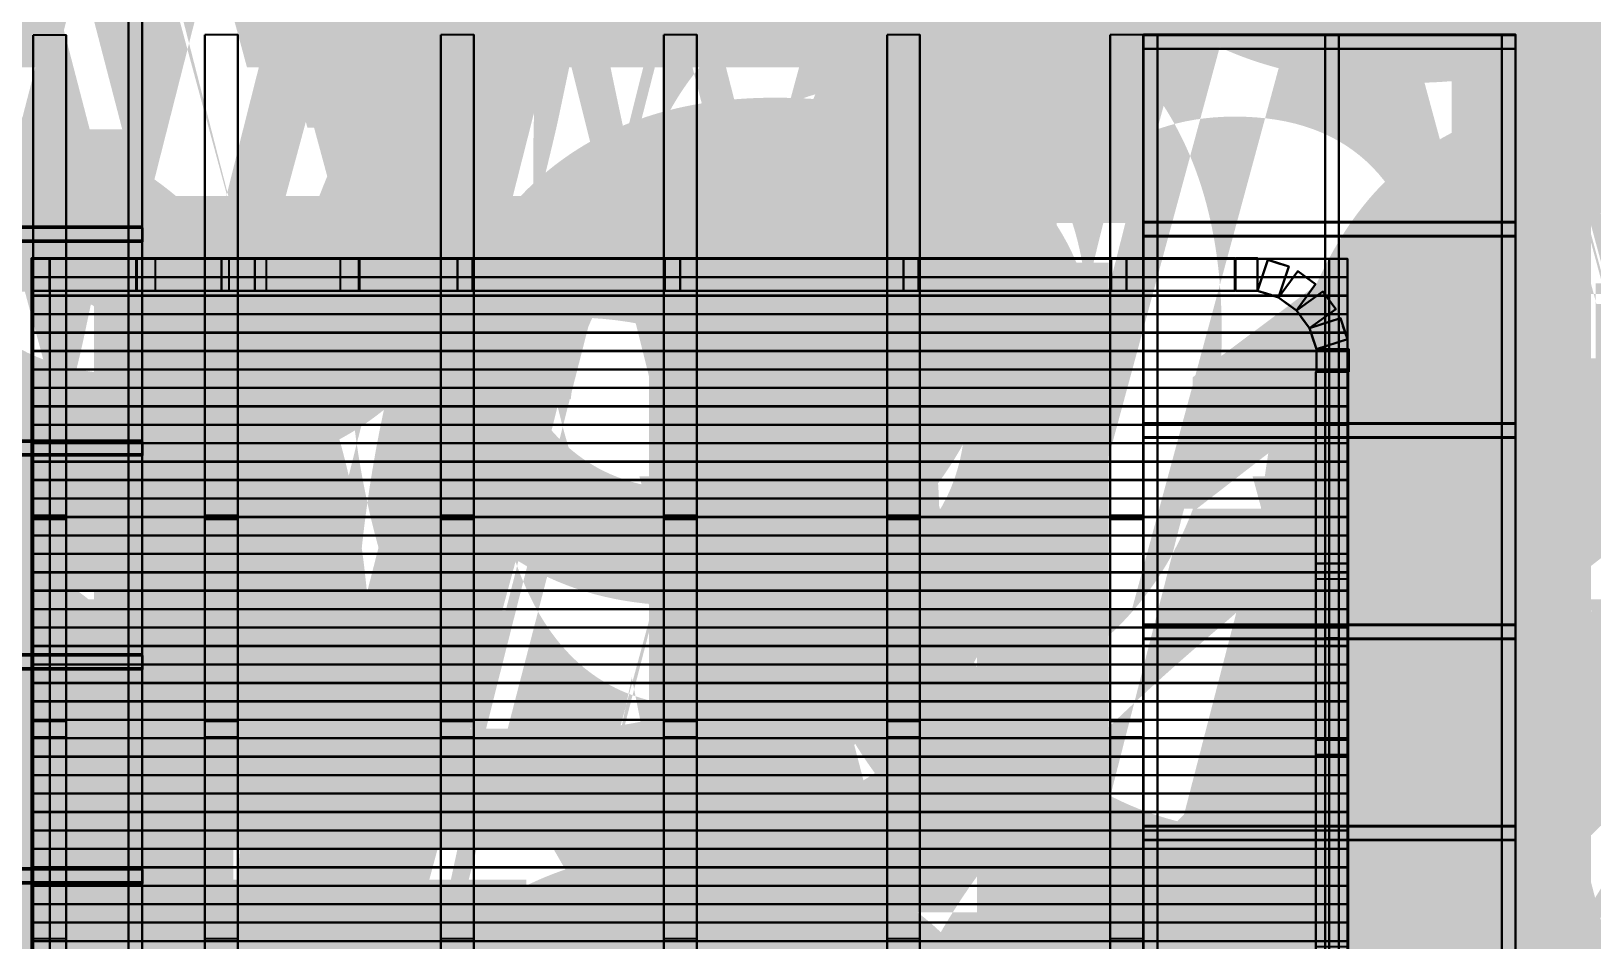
# Model space of a CAD drawing. Header units: inches. Extents: x 121 to 1265, y -33 to 627.
# Drawn here: x 713.4 to 881.2, y 383.9 to 481.7 of the extents above; entities that cross this region are included whole.
import ezdxf

# ---------------------------------------------------------------- set-up
doc = ezdxf.new("R2010")
doc.units = ezdxf.units.IN
doc.header["$MEASUREMENT"] = 0
for name, color, linetype in [('n5', 9, 'CONTINUOUS'), ('R1', 4, 'CONTINUOUS'), ('RT1', 7, 'CONTINUOUS'), ('W1', 5, 'CONTINUOUS')]:
    doc.layers.add(name, color=color, linetype=linetype)

msp = doc.modelspace()

# ---------------------------------------------------------------- linework, layer by layer
at = {"layer": 'n5'}
for points in [[(713.38, 457.17, -6), (713.38, 310.33, -6), (713.38, 310.33), (713.38, 457.17)], [(715.38, 457.17, -6), (715.38, 310.33, -6), (713.38, 310.33, -6), (713.38, 457.17, -6)], [(715.38, 310.33), (715.38, 457.17), (713.38, 457.17), (713.38, 310.33)], [(854.94, 457.17, -6), (713.38, 457.17, -6), (713.38, 457.17), (854.94, 457.17)], [(854.94, 455.17, -6), (713.38, 455.17, -6), (713.38, 457.17, -6), (854.94, 457.17, -6)], [(713.38, 455.17), (854.94, 455.17), (854.94, 457.17), (713.38, 457.17)], [(852.94, 310.33, -6), (852.94, 457.17, -6), (854.94, 457.17, -6), (854.94, 310.33, -6)], [(852.94, 457.17), (852.94, 310.33), (854.94, 310.33), (854.94, 457.17)], [(854.94, 310.33, -6), (854.94, 457.17, -6), (854.94, 457.17), (854.94, 310.33)], [(854.94, 455.18, -6), (713.38, 455.18, -6), (713.38, 455.18), (854.94, 455.18)], [(854.94, 453.18, -6), (713.38, 453.18, -6), (713.38, 455.18, -6), (854.94, 455.18, -6)], [(713.38, 453.18), (854.94, 453.18), (854.94, 455.18), (713.38, 455.18)], [(854.94, 453.2, -6), (713.38, 453.2, -6), (713.38, 453.2), (854.94, 453.2)], [(854.94, 451.2, -6), (713.38, 451.2, -6), (713.38, 453.2, -6), (854.94, 453.2, -6)], [(713.38, 451.2), (854.94, 451.2), (854.94, 453.2), (713.38, 453.2)], [(854.94, 451.21, -6), (713.38, 451.21, -6), (713.38, 451.21), (854.94, 451.21)], [(854.94, 449.21, -6), (713.38, 449.21, -6), (713.38, 451.21, -6), (854.94, 451.21, -6)], [(713.38, 449.21), (854.94, 449.21), (854.94, 451.21), (713.38, 451.21)], [(854.94, 449.23, -6), (713.38, 449.23, -6), (713.38, 449.23), (854.94, 449.23)], [(854.94, 447.23, -6), (713.38, 447.23, -6), (713.38, 449.23, -6), (854.94, 449.23, -6)], [(713.38, 447.23), (854.94, 447.23), (854.94, 449.23), (713.38, 449.23)], [(854.94, 447.25, -6), (713.38, 447.25, -6), (713.38, 447.25), (854.94, 447.25)], [(854.94, 445.25, -6), (713.38, 445.25, -6), (713.38, 447.25, -6), (854.94, 447.25, -6)], [(713.38, 445.25), (854.94, 445.25), (854.94, 447.25), (713.38, 447.25)], [(854.94, 445.26, -6), (713.38, 445.26, -6), (713.38, 445.26), (854.94, 445.26)], [(854.94, 443.26, -6), (713.38, 443.26, -6), (713.38, 445.26, -6), (854.94, 445.26, -6)], [(713.38, 443.26), (854.94, 443.26), (854.94, 445.26), (713.38, 445.26)], [(854.94, 443.28, -6), (713.38, 443.28, -6), (713.38, 443.28), (854.94, 443.28)], [(854.94, 441.28, -6), (713.38, 441.28, -6), (713.38, 443.28, -6), (854.94, 443.28, -6)], [(713.38, 441.28), (854.94, 441.28), (854.94, 443.28), (713.38, 443.28)], [(854.94, 441.29, -6), (713.38, 441.29, -6), (713.38, 441.29), (854.94, 441.29)], [(854.94, 439.29, -6), (713.38, 439.29, -6), (713.38, 441.29, -6), (854.94, 441.29, -6)], [(713.38, 439.29), (854.94, 439.29), (854.94, 441.29), (713.38, 441.29)], [(854.94, 439.31, -6), (713.38, 439.31, -6), (713.38, 439.31), (854.94, 439.31)], [(854.94, 437.31, -6), (713.38, 437.31, -6), (713.38, 439.31, -6), (854.94, 439.31, -6)], [(713.38, 437.31), (854.94, 437.31), (854.94, 439.31), (713.38, 439.31)], [(854.94, 437.32, -6), (713.38, 437.32, -6), (713.38, 437.32), (854.94, 437.32)], [(854.94, 435.32, -6), (713.38, 435.32, -6), (713.38, 437.32, -6), (854.94, 437.32, -6)], [(713.38, 435.32), (854.94, 435.32), (854.94, 437.32), (713.38, 437.32)], [(854.94, 435.34, -6), (713.38, 435.34, -6), (713.38, 435.34), (854.94, 435.34)], [(854.94, 433.34, -6), (713.38, 433.34, -6), (713.38, 435.34, -6), (854.94, 435.34, -6)], [(713.38, 433.34), (854.94, 433.34), (854.94, 435.34), (713.38, 435.34)], [(854.94, 433.36, -6), (713.38, 433.36, -6), (713.38, 433.36), (854.94, 433.36)], [(854.94, 431.36, -6), (713.38, 431.36, -6), (713.38, 433.36, -6), (854.94, 433.36, -6)], [(713.38, 431.36), (854.94, 431.36), (854.94, 433.36), (713.38, 433.36)], [(854.94, 431.37, -6), (713.38, 431.37, -6), (713.38, 431.37), (854.94, 431.37)], [(854.94, 429.37, -6), (713.38, 429.37, -6), (713.38, 431.37, -6), (854.94, 431.37, -6)], [(713.38, 429.37), (854.94, 429.37), (854.94, 431.37), (713.38, 431.37)], [(854.94, 429.39, -6), (713.38, 429.39, -6), (713.38, 429.39), (854.94, 429.39)], [(854.94, 427.39, -6), (713.38, 427.39, -6), (713.38, 429.39, -6), (854.94, 429.39, -6)], [(713.38, 427.39), (854.94, 427.39), (854.94, 429.39), (713.38, 429.39)], [(854.94, 427.4, -6), (713.38, 427.4, -6), (713.38, 427.4), (854.94, 427.4)], [(854.94, 425.4, -6), (713.38, 425.4, -6), (713.38, 427.4, -6), (854.94, 427.4, -6)], [(713.38, 425.4), (854.94, 425.4), (854.94, 427.4), (713.38, 427.4)], [(854.94, 425.42, -6), (713.38, 425.42, -6), (713.38, 425.42), (854.94, 425.42)], [(854.94, 423.42, -6), (713.38, 423.42, -6), (713.38, 425.42, -6), (854.94, 425.42, -6)], [(713.38, 423.42), (854.94, 423.42), (854.94, 425.42), (713.38, 425.42)], [(854.94, 423.43, -6), (713.38, 423.43, -6), (713.38, 423.43), (854.94, 423.43)], [(854.94, 421.43, -6), (713.38, 421.43, -6), (713.38, 423.43, -6), (854.94, 423.43, -6)], [(713.38, 421.43), (854.94, 421.43), (854.94, 423.43), (713.38, 423.43)], [(854.94, 421.45, -6), (713.38, 421.45, -6), (713.38, 421.45), (854.94, 421.45)], [(854.94, 419.45, -6), (713.38, 419.45, -6), (713.38, 421.45, -6), (854.94, 421.45, -6)], [(713.38, 419.45), (854.94, 419.45), (854.94, 421.45), (713.38, 421.45)], [(854.94, 419.47, -6), (713.38, 419.46, -6), (713.38, 419.46), (854.94, 419.47)], [(854.94, 417.47, -6), (713.38, 417.46, -6), (713.38, 419.46, -6), (854.94, 419.47, -6)], [(713.38, 417.46), (854.94, 417.47), (854.94, 419.47), (713.38, 419.46)], [(854.94, 417.48, -6), (713.38, 417.48, -6), (713.38, 417.48), (854.94, 417.48)], [(854.94, 415.48, -6), (713.38, 415.48, -6), (713.38, 417.48, -6), (854.94, 417.48, -6)], [(713.38, 415.48), (854.94, 415.48), (854.94, 417.48), (713.38, 417.48)], [(854.94, 415.5, -6), (713.38, 415.5, -6), (713.38, 415.5), (854.94, 415.5)], [(854.94, 413.5, -6), (713.38, 413.5, -6), (713.38, 415.5, -6), (854.94, 415.5, -6)], [(713.38, 413.5), (854.94, 413.5), (854.94, 415.5), (713.38, 415.5)], [(854.94, 413.51, -6), (713.38, 413.51, -6), (713.38, 413.51), (854.94, 413.51)], [(854.94, 411.51, -6), (713.38, 411.51, -6), (713.38, 413.51, -6), (854.94, 413.51, -6)], [(713.38, 411.51), (854.94, 411.51), (854.94, 413.51), (713.38, 413.51)], [(854.94, 411.53, -6), (713.38, 411.53, -6), (713.38, 411.53), (854.94, 411.53)], [(854.94, 409.53, -6), (713.38, 409.53, -6), (713.38, 411.53, -6), (854.94, 411.53, -6)], [(713.38, 409.53), (854.94, 409.53), (854.94, 411.53), (713.38, 411.53)], [(854.94, 409.54, -6), (713.38, 409.54, -6), (713.38, 409.54), (854.94, 409.54)], [(854.94, 407.54, -6), (713.38, 407.54, -6), (713.38, 409.54, -6), (854.94, 409.54, -6)], [(713.38, 407.54), (854.94, 407.54), (854.94, 409.54), (713.38, 409.54)], [(854.94, 407.56, -6), (713.38, 407.56, -6), (713.38, 407.56), (854.94, 407.56)], [(854.94, 405.56, -6), (713.38, 405.56, -6), (713.38, 407.56, -6), (854.94, 407.56, -6)], [(713.38, 405.56), (854.94, 405.56), (854.94, 407.56), (713.38, 407.56)], [(854.94, 405.57, -6), (713.38, 405.57, -6), (713.38, 405.57), (854.94, 405.57)], [(854.94, 403.57, -6), (713.38, 403.57, -6), (713.38, 405.57, -6), (854.94, 405.57, -6)], [(713.38, 403.57), (854.94, 403.57), (854.94, 405.57), (713.38, 405.57)], [(854.94, 403.59, -6), (713.38, 403.59, -6), (713.38, 403.59), (854.94, 403.59)], [(854.94, 401.59, -6), (713.38, 401.59, -6), (713.38, 403.59, -6), (854.94, 403.59, -6)], [(713.38, 401.59), (854.94, 401.59), (854.94, 403.59), (713.38, 403.59)], [(854.94, 401.61, -6), (713.38, 401.61, -6), (713.38, 401.61), (854.94, 401.61)], [(854.94, 399.61, -6), (713.38, 399.61, -6), (713.38, 401.61, -6), (854.94, 401.61, -6)], [(713.38, 399.61), (854.94, 399.61), (854.94, 401.61), (713.38, 401.61)], [(854.94, 399.62, -6), (713.38, 399.62, -6), (713.38, 399.62), (854.94, 399.62)], [(854.94, 397.62, -6), (713.38, 397.62, -6), (713.38, 399.62, -6), (854.94, 399.62, -6)], [(713.38, 397.62), (854.94, 397.62), (854.94, 399.62), (713.38, 399.62)], [(854.94, 397.64, -6), (713.38, 397.64, -6), (713.38, 397.64), (854.94, 397.64)], [(854.94, 395.64, -6), (713.38, 395.64, -6), (713.38, 397.64, -6), (854.94, 397.64, -6)], [(713.38, 395.64), (854.94, 395.64), (854.94, 397.64), (713.38, 397.64)], [(854.94, 395.65, -6), (713.38, 395.65, -6), (713.38, 395.65), (854.94, 395.65)], [(854.94, 393.65, -6), (713.38, 393.65, -6), (713.38, 395.65, -6), (854.94, 395.65, -6)], [(713.38, 393.65), (854.94, 393.65), (854.94, 395.65), (713.38, 395.65)], [(854.94, 393.67, -6), (713.38, 393.67, -6), (713.38, 393.67), (854.94, 393.67)], [(854.94, 391.67, -6), (713.38, 391.67, -6), (713.38, 393.67, -6), (854.94, 393.67, -6)], [(713.38, 391.67), (854.94, 391.67), (854.94, 393.67), (713.38, 393.67)], [(854.94, 391.68, -6), (713.38, 391.68, -6), (713.38, 391.68), (854.94, 391.68)], [(854.94, 389.68, -6), (713.38, 389.68, -6), (713.38, 391.68, -6), (854.94, 391.68, -6)], [(713.38, 389.68), (854.94, 389.68), (854.94, 391.68), (713.38, 391.68)], [(854.94, 389.7, -6), (713.38, 389.7, -6), (713.38, 389.7), (854.94, 389.7)], [(854.94, 387.7, -6), (713.38, 387.7, -6), (713.38, 389.7, -6), (854.94, 389.7, -6)], [(713.38, 387.7), (854.94, 387.7), (854.94, 389.7), (713.38, 389.7)], [(854.94, 387.72, -6), (713.38, 387.72, -6), (713.38, 387.72), (854.94, 387.72)], [(854.94, 385.72, -6), (713.38, 385.72, -6), (713.38, 387.72, -6), (854.94, 387.72, -6)], [(713.38, 385.72), (854.94, 385.72), (854.94, 387.72), (713.38, 387.72)], [(854.94, 385.73, -6), (713.38, 385.73, -6), (713.38, 385.73), (854.94, 385.73)], [(854.94, 383.73, -6), (713.38, 383.73, -6), (713.38, 385.73, -6), (854.94, 385.73, -6)], [(713.38, 383.73), (854.94, 383.73), (854.94, 385.73), (713.38, 385.73)]]:
    msp.add_3dface(points, dxfattribs=at)
at = {"layer": 'R1'}
for points in [[(723.81, 505.18, 148.06), (723.81, 182.94, 161.51), (725.31, 182.94, 161.51), (725.31, 505.18, 148.06)], [(723.81, 182.79, 157.95), (723.81, 505.03, 144.5), (725.31, 505.03, 144.5), (725.31, 182.79, 157.95)], [(725.31, 182.79, 157.95), (725.31, 505.03, 144.5), (725.31, 505.18, 148.06), (725.31, 182.94, 161.51)], [(873.01, 481.23, 115.94), (833, 481.23, 115.94), (833, 481.3, 119.5), (873.01, 481.3, 119.5)], [(833, 479.8, 119.53), (873.01, 479.8, 119.53), (873.01, 481.3, 119.5), (833, 481.3, 119.5)], [(833, 481.23, 115.94), (833, 286.26, 119.99), (833, 286.34, 123.55), (833, 481.3, 119.5)], [(834.5, 286.34, 123.55), (834.5, 481.3, 119.5), (833, 481.3, 119.5), (833, 286.34, 123.55)], [(873.01, 479.73, 115.97), (833, 479.73, 115.97), (833, 481.23, 115.94), (873.01, 481.23, 115.94)], [(834.5, 481.23, 115.94), (834.5, 286.26, 119.99), (833, 286.26, 119.99), (833, 481.23, 115.94)], [(852.51, 481.3, 119.5), (852.51, 459.64, 119.95), (854.01, 459.64, 119.95), (854.01, 481.3, 119.5)], [(852.51, 459.57, 116.39), (852.51, 481.23, 115.94), (854.01, 481.23, 115.94), (854.01, 459.57, 116.39)], [(854.01, 459.57, 116.39), (854.01, 481.23, 115.94), (854.01, 481.3, 119.5), (854.01, 459.64, 119.95)], [(871.51, 481.3, 119.5), (871.51, 286.34, 123.55), (873.01, 286.34, 123.55), (873.01, 481.3, 119.5)], [(871.51, 286.26, 119.99), (871.51, 481.23, 115.94), (873.01, 481.23, 115.94), (873.01, 286.26, 119.99)], [(873.01, 286.26, 119.99), (873.01, 481.23, 115.94), (873.01, 481.3, 119.5), (873.01, 286.34, 123.55)], [(725.32, 460.64, 149.92), (688.67, 460.64, 149.92), (688.67, 459.14, 149.98), (725.32, 459.14, 149.98)], [(688.67, 460.49, 146.36), (725.32, 460.49, 146.36), (725.32, 458.99, 146.42), (688.67, 458.99, 146.42)], [(873.01, 461.14, 119.92), (833, 461.14, 119.92), (833, 459.64, 119.95), (873.01, 459.64, 119.95)], [(833, 461.07, 116.36), (873.01, 461.07, 116.36), (873.01, 459.57, 116.39), (833, 459.57, 116.39)], [(688.67, 458.99, 146.42), (725.32, 458.99, 146.42), (725.32, 459.14, 149.98), (688.67, 459.14, 149.98)], [(833, 459.57, 116.39), (873.01, 459.57, 116.39), (873.01, 459.64, 119.95), (833, 459.64, 119.95)], [(852.51, 459.64, 119.95), (852.51, 437.98, 120.4), (854.01, 437.98, 120.4), (854.01, 459.64, 119.95)], [(852.51, 437.9, 116.84), (852.51, 459.57, 116.39), (854.01, 459.57, 116.39), (854.01, 437.9, 116.84)], [(854.01, 437.9, 116.84), (854.01, 459.57, 116.39), (854.01, 459.64, 119.95), (854.01, 437.98, 120.4)], [(873.01, 439.48, 120.37), (833, 439.48, 120.37), (833, 437.98, 120.4), (873.01, 437.98, 120.4)], [(833, 439.4, 116.81), (873.01, 439.4, 116.81), (873.01, 437.9, 116.84), (833, 437.91, 116.84)], [(725.32, 437.62, 150.88), (688.67, 437.63, 150.88), (688.67, 436.13, 150.94), (725.32, 436.13, 150.94)], [(688.67, 437.48, 147.32), (725.32, 437.48, 147.32), (725.32, 435.98, 147.38), (688.67, 435.98, 147.38)], [(833, 437.91, 116.84), (873.01, 437.9, 116.84), (873.01, 437.98, 120.4), (833, 437.98, 120.4)], [(852.51, 437.98, 120.4), (852.51, 416.32, 120.85), (854.01, 416.32, 120.85), (854.01, 437.98, 120.4)], [(852.51, 416.24, 117.29), (852.51, 437.9, 116.84), (854.01, 437.9, 116.84), (854.01, 416.24, 117.29)], [(854.01, 416.24, 117.29), (854.01, 437.9, 116.84), (854.01, 437.98, 120.4), (854.01, 416.32, 120.85)], [(688.67, 435.98, 147.38), (725.32, 435.98, 147.38), (725.32, 436.13, 150.94), (688.67, 436.13, 150.94)], [(873.01, 417.81, 120.82), (833, 417.82, 120.82), (833, 416.32, 120.85), (873.01, 416.31, 120.85)], [(833, 417.74, 117.26), (873.01, 417.74, 117.26), (873.01, 416.24, 117.29), (833, 416.24, 117.29)], [(833, 416.24, 117.29), (873.01, 416.24, 117.29), (873.01, 416.31, 120.85), (833, 416.32, 120.85)], [(852.51, 416.32, 120.85), (852.51, 394.65, 121.3), (854.01, 394.65, 121.3), (854.01, 416.32, 120.85)], [(854.01, 394.58, 117.74), (854.01, 416.24, 117.29), (854.01, 416.32, 120.85), (854.01, 394.65, 121.3)], [(725.32, 414.61, 151.84), (688.67, 414.61, 151.84), (688.67, 413.11, 151.9), (725.32, 413.11, 151.9)], [(852.51, 394.58, 117.74), (852.51, 416.24, 117.29), (854.01, 416.24, 117.29), (854.01, 394.58, 117.74)], [(688.67, 414.46, 148.28), (725.32, 414.46, 148.28), (725.32, 412.96, 148.34), (688.67, 412.96, 148.34)], [(688.67, 412.96, 148.34), (725.32, 412.96, 148.34), (725.32, 413.11, 151.9), (688.67, 413.11, 151.9)], [(873.01, 396.15, 121.27), (833, 396.15, 121.27), (833, 394.65, 121.3), (873.01, 394.65, 121.3)], [(833, 396.08, 117.71), (873.01, 396.08, 117.71), (873.01, 394.58, 117.74), (833, 394.58, 117.74)], [(833, 394.58, 117.74), (873.01, 394.58, 117.74), (873.01, 394.65, 121.3), (833, 394.65, 121.3)], [(852.51, 394.65, 121.3), (852.51, 372.99, 121.75), (854.01, 372.99, 121.75), (854.01, 394.65, 121.3)], [(852.51, 372.92, 118.19), (852.51, 394.58, 117.74), (854.01, 394.58, 117.74), (854.01, 372.92, 118.19)], [(854.01, 372.92, 118.19), (854.01, 394.58, 117.74), (854.01, 394.65, 121.3), (854.01, 372.99, 121.75)], [(725.32, 391.59, 152.8), (688.67, 391.59, 152.8), (688.67, 390.09, 152.86), (725.32, 390.09, 152.86)], [(688.67, 391.44, 149.24), (725.32, 391.44, 149.24), (725.32, 389.94, 149.3), (688.67, 389.94, 149.3)], [(688.67, 389.94, 149.3), (725.32, 389.94, 149.3), (725.32, 390.09, 152.86), (688.67, 390.09, 152.86)]]:
    msp.add_3dface(points, dxfattribs=at)
at = {"layer": 'RT1'}
for points in [[(713.56, 481.23, 119.5), (713.56, 286.26, 123.55), (717.11, 286.26, 123.55), (717.11, 481.23, 119.5)], [(713.56, 481.23, 119.5), (713.56, 481.2, 118.05), (713.56, 286.23, 122.1), (713.56, 286.26, 123.55)], [(717.11, 481.23, 119.5), (717.11, 286.26, 123.55), (717.11, 286.23, 122.1), (717.11, 481.2, 118.05)], [(732.04, 481.27, 119.5), (732.04, 285.84, 123.56), (735.59, 285.84, 123.56), (735.59, 481.27, 119.5)], [(732.04, 481.27, 119.5), (732.04, 481.24, 118.05), (732.04, 285.81, 122.1), (732.04, 285.84, 123.56)], [(735.59, 481.27, 119.5), (735.59, 285.84, 123.56), (735.59, 285.81, 122.1), (735.59, 481.24, 118.05)], [(757.42, 481.27, 119.5), (757.42, 285.84, 123.56), (760.96, 285.84, 123.56), (760.96, 481.27, 119.5)], [(757.42, 481.27, 119.5), (757.42, 481.24, 118.05), (757.42, 285.81, 122.1), (757.42, 285.84, 123.56)], [(760.96, 481.27, 119.5), (760.96, 285.84, 123.56), (760.96, 285.81, 122.1), (760.96, 481.24, 118.05)], [(781.4, 481.27, 119.5), (781.4, 285.84, 123.56), (784.94, 285.84, 123.56), (784.94, 481.27, 119.5)], [(781.4, 481.27, 119.5), (781.4, 481.24, 118.05), (781.4, 285.81, 122.1), (781.4, 285.84, 123.56)], [(784.94, 481.27, 119.5), (784.94, 285.84, 123.56), (784.94, 285.81, 122.1), (784.94, 481.24, 118.05)], [(805.4, 481.27, 119.5), (805.4, 285.84, 123.56), (808.94, 285.84, 123.56), (808.94, 481.27, 119.5)], [(805.4, 481.27, 119.5), (805.4, 481.24, 118.05), (805.4, 285.81, 122.1), (805.4, 285.84, 123.56)], [(808.94, 481.27, 119.5), (808.94, 285.84, 123.56), (808.94, 285.81, 122.1), (808.94, 481.24, 118.05)], [(829.4, 481.27, 119.5), (829.4, 285.84, 123.56), (832.94, 285.84, 123.56), (832.94, 481.27, 119.5)], [(829.4, 481.27, 119.5), (829.4, 481.24, 118.05), (829.4, 285.81, 122.1), (829.4, 285.84, 123.56)], [(832.94, 481.27, 119.5), (832.94, 285.84, 123.56), (832.94, 285.81, 122.1), (832.94, 481.24, 118.05)], [(713.56, 453.73, 108.06), (713.56, 313.76, 110.97), (713.56, 313.79, 112.43), (713.56, 453.76, 109.52)], [(717.11, 453.73, 108.06), (717.11, 313.76, 110.97), (713.56, 313.76, 110.97), (713.56, 453.73, 108.06)], [(713.56, 453.73, 108.09), (713.56, 453.73, 120.07), (717.11, 453.73, 120.07), (717.11, 453.73, 108.09)], [(713.56, 453.73, 108.09), (713.56, 452.27, 108.09), (713.56, 452.27, 120.07), (713.56, 453.73, 120.07)], [(717.11, 453.73, 108.06), (717.11, 453.76, 109.52), (717.11, 313.79, 112.43), (717.11, 313.76, 110.97)], [(717.11, 453.73, 108.09), (717.11, 453.73, 120.07), (717.11, 452.27, 120.07), (717.11, 452.27, 108.09)], [(732.04, 453.73, 108.02), (732.04, 313.76, 110.93), (732.04, 313.79, 112.39), (732.04, 453.76, 109.48)], [(735.59, 453.73, 108.02), (735.59, 313.76, 110.93), (732.04, 313.76, 110.93), (732.04, 453.73, 108.02)], [(732.04, 453.73, 108.05), (732.04, 453.73, 120.07), (735.59, 453.73, 120.07), (735.59, 453.73, 108.05)], [(732.04, 453.73, 108.05), (732.04, 452.27, 108.05), (732.04, 452.27, 120.07), (732.04, 453.73, 120.07)], [(735.59, 453.73, 108.02), (735.59, 453.76, 109.48), (735.59, 313.79, 112.39), (735.59, 313.76, 110.93)], [(735.59, 453.73, 108.05), (735.59, 453.73, 120.07), (735.59, 452.27, 120.07), (735.59, 452.27, 108.05)], [(757.42, 453.73, 108.02), (757.42, 313.76, 110.93), (757.42, 313.79, 112.39), (757.42, 453.76, 109.48)], [(760.96, 453.73, 108.02), (760.96, 313.76, 110.93), (757.42, 313.76, 110.93), (757.42, 453.73, 108.02)], [(757.42, 453.73, 108.05), (757.42, 453.73, 120.07), (760.96, 453.73, 120.07), (760.96, 453.73, 108.05)], [(757.42, 453.73, 108.05), (757.42, 452.27, 108.05), (757.42, 452.27, 120.07), (757.42, 453.73, 120.07)], [(760.96, 453.73, 108.02), (760.96, 453.76, 109.48), (760.96, 313.79, 112.39), (760.96, 313.76, 110.93)], [(760.96, 453.73, 108.05), (760.96, 453.73, 120.07), (760.96, 452.27, 120.07), (760.96, 452.27, 108.05)], [(781.4, 453.73, 108.02), (781.4, 313.76, 110.93), (781.4, 313.79, 112.39), (781.4, 453.76, 109.48)], [(784.94, 453.73, 108.02), (784.94, 313.76, 110.93), (781.4, 313.76, 110.93), (781.4, 453.73, 108.02)], [(781.4, 453.73, 108.05), (781.4, 453.73, 120.07), (784.94, 453.73, 120.07), (784.94, 453.73, 108.05)], [(781.4, 453.73, 108.05), (781.4, 452.27, 108.05), (781.4, 452.27, 120.07), (781.4, 453.73, 120.07)], [(784.94, 453.73, 108.02), (784.94, 453.76, 109.48), (784.94, 313.79, 112.39), (784.94, 313.76, 110.93)], [(784.94, 453.73, 108.05), (784.94, 453.73, 120.07), (784.94, 452.27, 120.07), (784.94, 452.27, 108.05)], [(805.4, 453.73, 108.02), (805.4, 313.76, 110.93), (805.4, 313.79, 112.39), (805.4, 453.76, 109.48)], [(808.94, 453.73, 108.02), (808.94, 313.76, 110.93), (805.4, 313.76, 110.93), (805.4, 453.73, 108.02)], [(805.4, 453.73, 108.05), (805.4, 453.73, 120.07), (808.94, 453.73, 120.07), (808.94, 453.73, 108.05)], [(805.4, 453.73, 108.05), (805.4, 452.27, 108.05), (805.4, 452.27, 120.07), (805.4, 453.73, 120.07)], [(808.94, 453.73, 108.02), (808.94, 453.76, 109.48), (808.94, 313.79, 112.39), (808.94, 313.76, 110.93)], [(808.94, 453.73, 108.05), (808.94, 453.73, 120.07), (808.94, 452.27, 120.07), (808.94, 452.27, 108.05)], [(829.4, 453.73, 108.02), (829.4, 313.76, 110.93), (829.4, 313.79, 112.39), (829.4, 453.76, 109.48)], [(832.94, 453.73, 108.02), (832.94, 313.76, 110.93), (829.4, 313.76, 110.93), (829.4, 453.73, 108.02)], [(829.4, 453.73, 108.05), (829.4, 453.73, 120.07), (832.94, 453.73, 120.07), (832.94, 453.73, 108.05)], [(829.4, 453.73, 108.05), (829.4, 452.27, 108.05), (829.4, 452.27, 120.07), (829.4, 453.73, 120.07)], [(832.94, 453.73, 108.02), (832.94, 453.76, 109.48), (832.94, 313.79, 112.39), (832.94, 313.76, 110.93)], [(832.94, 453.73, 108.05), (832.94, 453.73, 120.07), (832.94, 452.27, 120.07), (832.94, 452.27, 108.05)], [(713.56, 451.19, 120.15), (713.56, 451.82, 118.84), (713.56, 430.2, 108.56), (713.56, 429.58, 109.88)], [(717.11, 451.19, 120.15), (717.11, 429.58, 109.88), (717.11, 430.2, 108.56), (717.11, 451.82, 118.84)], [(732.04, 451.19, 120.15), (732.04, 451.82, 118.84), (732.04, 430.2, 108.52), (732.04, 429.58, 109.83)], [(735.59, 451.19, 120.15), (735.59, 429.58, 109.83), (735.59, 430.2, 108.52), (735.59, 451.82, 118.84)], [(757.42, 451.19, 120.15), (757.42, 451.82, 118.84), (757.42, 430.2, 108.52), (757.42, 429.58, 109.83)], [(760.96, 451.19, 120.15), (760.96, 429.58, 109.83), (760.96, 430.2, 108.52), (760.96, 451.82, 118.84)], [(781.4, 451.19, 120.15), (781.4, 451.82, 118.84), (781.4, 430.2, 108.52), (781.4, 429.58, 109.83)], [(784.94, 451.19, 120.15), (784.94, 429.58, 109.83), (784.94, 430.2, 108.52), (784.94, 451.82, 118.84)], [(805.4, 451.19, 120.15), (805.4, 451.82, 118.84), (805.4, 430.2, 108.52), (805.4, 429.58, 109.83)], [(808.94, 451.19, 120.15), (808.94, 429.58, 109.83), (808.94, 430.2, 108.52), (808.94, 451.82, 118.84)], [(829.4, 451.19, 120.15), (829.4, 451.82, 118.84), (829.4, 430.2, 108.52), (829.4, 429.58, 109.83)], [(832.94, 451.19, 120.15), (832.94, 429.58, 109.83), (832.94, 430.2, 108.52), (832.94, 451.82, 118.84)], [(713.56, 451.19, 120.15), (713.56, 429.58, 109.88), (717.11, 429.58, 109.88), (717.11, 451.19, 120.15)], [(732.04, 451.19, 120.15), (732.04, 429.58, 109.83), (735.59, 429.58, 109.83), (735.59, 451.19, 120.15)], [(757.42, 451.19, 120.15), (757.42, 429.58, 109.83), (760.96, 429.58, 109.83), (760.96, 451.19, 120.15)], [(781.4, 451.19, 120.15), (781.4, 429.58, 109.83), (784.94, 429.58, 109.83), (784.94, 451.19, 120.15)], [(805.4, 451.19, 120.15), (805.4, 429.58, 109.83), (808.94, 429.58, 109.83), (808.94, 451.19, 120.15)], [(829.4, 451.19, 120.15), (829.4, 429.58, 109.83), (832.94, 429.58, 109.83), (832.94, 451.19, 120.15)], [(713.56, 429.09, 109.89), (713.56, 407.42, 121.07), (717.11, 407.42, 121.07), (717.11, 429.09, 109.89)], [(713.56, 429.09, 109.89), (713.56, 428.43, 108.6), (713.56, 406.75, 119.77), (713.56, 407.42, 121.07)], [(717.11, 429.09, 109.89), (717.11, 407.42, 121.07), (717.11, 406.75, 119.77), (717.11, 428.43, 108.6)], [(732.04, 429.09, 109.85), (732.04, 407.42, 121.06), (735.59, 407.42, 121.06), (735.59, 429.09, 109.85)], [(732.04, 429.09, 109.85), (732.04, 428.42, 108.55), (732.04, 406.75, 119.77), (732.04, 407.42, 121.06)], [(735.59, 429.09, 109.85), (735.59, 407.42, 121.06), (735.59, 406.75, 119.77), (735.59, 428.42, 108.55)], [(757.42, 429.09, 109.85), (757.42, 407.42, 121.06), (760.96, 407.42, 121.06), (760.96, 429.09, 109.85)], [(757.42, 429.09, 109.85), (757.42, 428.42, 108.55), (757.42, 406.75, 119.77), (757.42, 407.42, 121.06)], [(760.96, 429.09, 109.85), (760.96, 407.42, 121.06), (760.96, 406.75, 119.77), (760.96, 428.42, 108.55)], [(781.4, 429.09, 109.85), (781.4, 407.42, 121.06), (784.94, 407.42, 121.06), (784.94, 429.09, 109.85)], [(781.4, 429.09, 109.85), (781.4, 428.42, 108.55), (781.4, 406.75, 119.77), (781.4, 407.42, 121.06)], [(784.94, 429.09, 109.85), (784.94, 407.42, 121.06), (784.94, 406.75, 119.77), (784.94, 428.42, 108.55)], [(805.4, 429.09, 109.85), (805.4, 407.42, 121.06), (808.94, 407.42, 121.06), (808.94, 429.09, 109.85)], [(805.4, 429.09, 109.85), (805.4, 428.42, 108.55), (805.4, 406.75, 119.77), (805.4, 407.42, 121.06)], [(808.94, 429.09, 109.85), (808.94, 407.42, 121.06), (808.94, 406.75, 119.77), (808.94, 428.42, 108.55)], [(829.4, 429.09, 109.85), (829.4, 407.42, 121.06), (832.94, 407.42, 121.06), (832.94, 429.09, 109.85)], [(829.4, 429.09, 109.85), (829.4, 428.42, 108.55), (829.4, 406.75, 119.77), (829.4, 407.42, 121.06)], [(832.94, 429.09, 109.85), (832.94, 407.42, 121.06), (832.94, 406.75, 119.77), (832.94, 428.42, 108.55)], [(713.56, 405.68, 121.1), (713.56, 406.3, 119.78), (713.56, 384.62, 109.51), (713.56, 384, 110.82)], [(717.11, 405.68, 121.1), (717.11, 384, 110.82), (717.11, 384.62, 109.51), (717.11, 406.3, 119.78)], [(732.04, 405.68, 121.1), (732.04, 406.3, 119.78), (732.04, 384.62, 109.47), (732.04, 384, 110.78)], [(735.59, 405.68, 121.1), (735.59, 384, 110.78), (735.59, 384.62, 109.47), (735.59, 406.3, 119.78)], [(757.42, 405.68, 121.1), (757.42, 406.3, 119.78), (757.42, 384.62, 109.47), (757.42, 384, 110.78)], [(760.96, 405.68, 121.1), (760.96, 384, 110.78), (760.96, 384.62, 109.47), (760.96, 406.3, 119.78)], [(781.4, 405.68, 121.1), (781.4, 406.3, 119.78), (781.4, 384.62, 109.47), (781.4, 384, 110.78)], [(784.94, 405.68, 121.1), (784.94, 384, 110.78), (784.94, 384.62, 109.47), (784.94, 406.3, 119.78)], [(805.4, 405.68, 121.1), (805.4, 406.3, 119.78), (805.4, 384.62, 109.47), (805.4, 384, 110.78)], [(808.94, 405.68, 121.1), (808.94, 384, 110.78), (808.94, 384.62, 109.47), (808.94, 406.3, 119.78)], [(829.4, 405.68, 121.1), (829.4, 406.3, 119.78), (829.4, 384.62, 109.47), (829.4, 384, 110.78)], [(832.94, 405.68, 121.1), (832.94, 384, 110.78), (832.94, 384.62, 109.47), (832.94, 406.3, 119.78)], [(713.56, 405.68, 121.1), (713.56, 384, 110.82), (717.11, 384, 110.82), (717.11, 405.68, 121.1)], [(732.04, 405.68, 121.1), (732.04, 384, 110.78), (735.59, 384, 110.78), (735.59, 405.68, 121.1)], [(757.42, 405.68, 121.1), (757.42, 384, 110.78), (760.96, 384, 110.78), (760.96, 405.68, 121.1)], [(781.4, 405.68, 121.1), (781.4, 384, 110.78), (784.94, 384, 110.78), (784.94, 405.68, 121.1)], [(805.4, 405.68, 121.1), (805.4, 384, 110.78), (808.94, 384, 110.78), (808.94, 405.68, 121.1)], [(829.4, 405.68, 121.1), (829.4, 384, 110.78), (832.94, 384, 110.78), (832.94, 405.68, 121.1)]]:
    msp.add_3dface(points, dxfattribs=at)
at = {"layer": 'W1'}
for points in [[(842.81, 453.73), (713.38, 453.73), (713.38, 457.23), (842.81, 457.23)], [(713.38, 457.23, 1.5), (842.81, 457.23, 1.5), (842.81, 457.23), (713.38, 457.23)], [(713.38, 453.73), (713.38, 453.73, 116.44), (713.38, 457.23, 116.44), (713.38, 457.23)], [(714.88, 457.23, 116.44), (714.88, 457.23), (713.38, 457.23), (713.38, 457.23, 116.44)], [(713.38, 453.73, 116.44), (842.81, 453.73, 116.44), (842.81, 457.23, 116.44), (713.38, 457.23, 116.44)], [(842.81, 457.23, 114.94), (713.38, 457.23, 114.94), (713.38, 457.23, 116.44), (842.81, 457.23, 116.44)], [(713.38, 453.73, 58.22), (715.33, 453.73, 58.22), (715.33, 457.23, 58.22), (713.38, 457.23, 58.22)], [(715.33, 457.23, 56.72), (713.38, 457.23, 56.72), (713.38, 457.23, 58.22), (715.33, 457.23, 58.22)], [(713.83, 457.23), (713.83, 457.23, 116.44), (715.33, 457.23, 116.44), (715.33, 457.23)], [(715.33, 453.73, 116.44), (715.33, 453.73), (715.33, 457.23), (715.33, 457.23, 116.44)], [(715.33, 453.73, 58.22), (724.65, 453.73, 58.22), (724.65, 457.23, 58.22), (715.33, 457.23, 58.22)], [(724.65, 457.23, 56.72), (715.33, 457.23, 56.72), (715.33, 457.23, 58.22), (724.65, 457.23, 58.22)], [(723.15, 457.23), (723.15, 457.23, 116.44), (724.65, 457.23, 116.44), (724.65, 457.23)], [(724.65, 453.73, 24), (748.65, 453.73, 24), (748.65, 457.23, 24), (724.65, 457.23, 24)], [(748.65, 457.23, 22.5), (724.65, 457.23, 22.5), (724.65, 457.23, 24), (748.65, 457.23, 24)], [(724.65, 453.73, 116.44), (724.65, 453.73), (724.65, 457.23), (724.65, 457.23, 116.44)], [(748.65, 453.73, 96), (724.65, 453.73, 96), (724.65, 457.23, 96), (748.65, 457.23, 96)], [(724.65, 457.23, 97.5), (748.65, 457.23, 97.5), (748.65, 457.23, 96), (724.65, 457.23, 96)], [(724.71, 453.73, 96), (724.71, 453.73, 116.44), (724.71, 457.23, 116.44), (724.71, 457.23, 96)], [(726.21, 457.23, 116.44), (726.21, 457.23, 96), (724.71, 457.23, 96), (724.71, 457.23, 116.44)], [(724.71, 453.73, 112), (748.58, 453.73, 112), (748.58, 457.23, 112), (724.71, 457.23, 112)], [(748.58, 457.23, 110.5), (724.71, 457.23, 110.5), (724.71, 457.23, 112), (748.58, 457.23, 112)], [(726.68, 453.73, 96), (734.65, 453.73, 112), (734.65, 457.23, 112), (726.68, 457.23, 96)], [(736, 457.23, 111.33), (728.02, 457.23, 95.33), (726.68, 457.23, 96), (734.65, 457.23, 112)], [(732.31, 457.23), (732.31, 457.23, 24), (733.81, 457.23, 24), (733.81, 457.23)], [(733.81, 453.73, 24), (733.81, 453.73), (733.81, 457.23), (733.81, 457.23, 24)], [(735.9, 457.23, 112), (735.9, 457.23, 116.44), (737.4, 457.23, 116.44), (737.4, 457.23, 112)], [(745.27, 457.23, 95.33), (737.3, 457.23, 111.33), (738.64, 457.23, 112), (746.61, 457.23, 96)], [(737.4, 453.73, 116.44), (737.4, 453.73, 112), (737.4, 457.23, 112), (737.4, 457.23, 116.44)], [(738.64, 453.73, 112), (746.61, 453.73, 96), (746.61, 457.23, 96), (738.64, 457.23, 112)], [(747.08, 457.23, 96), (747.08, 457.23, 116.44), (748.58, 457.23, 116.44), (748.58, 457.23, 96)], [(748.58, 453.73, 116.44), (748.58, 453.73, 96), (748.58, 457.23, 96), (748.58, 457.23, 116.44)], [(748.65, 453.73), (748.65, 453.73, 116.44), (748.65, 457.23, 116.44), (748.65, 457.23)], [(750.15, 457.23, 116.44), (750.15, 457.23), (748.65, 457.23), (748.65, 457.23, 116.44)], [(748.65, 453.73, 58.22), (759.19, 453.73, 58.22), (759.19, 457.23, 58.22), (748.65, 457.23, 58.22)], [(759.19, 457.23, 56.72), (748.65, 457.23, 56.72), (748.65, 457.23, 58.22), (759.19, 457.23, 58.22)], [(757.69, 457.23), (757.69, 457.23, 116.44), (759.19, 457.23, 116.44), (759.19, 457.23)], [(759.19, 453.73, 116.44), (759.19, 453.73), (759.19, 457.23), (759.19, 457.23, 116.44)], [(759.19, 453.73, 58.22), (783.17, 453.73, 58.22), (783.17, 457.23, 58.22), (759.19, 457.23, 58.22)], [(783.17, 457.23, 56.72), (759.19, 457.23, 56.72), (759.19, 457.23, 58.22), (783.17, 457.23, 58.22)], [(759.4, 457.23, 0.5), (780.1, 457.23, 58.72), (781.51, 457.23, 58.22), (760.81, 457.23)], [(781.77, 457.23, 58.21), (759.41, 457.23, 115.9), (760.81, 457.23, 116.44), (783.17, 457.23, 58.76)], [(760.81, 453.73, 116.44), (783.17, 453.73, 58.76), (783.17, 457.23, 58.76), (760.81, 457.23, 116.44)], [(781.51, 453.73, 58.22), (760.81, 453.73), (760.81, 457.23), (781.51, 457.23, 58.22)], [(781.67, 457.23), (781.67, 457.23, 116.44), (783.17, 457.23, 116.44), (783.17, 457.23)], [(783.17, 453.73, 116.44), (783.17, 453.73), (783.17, 457.23), (783.17, 457.23, 116.44)], [(783.17, 453.73, 58.22), (807.17, 453.73, 58.22), (807.17, 457.23, 58.22), (783.17, 457.23, 58.22)], [(807.17, 457.23, 56.72), (783.17, 457.23, 56.72), (783.17, 457.23, 58.22), (807.17, 457.23, 58.22)], [(805.67, 457.23), (805.67, 457.23, 116.44), (807.17, 457.23, 116.44), (807.17, 457.23)], [(807.17, 453.73, 116.44), (807.17, 453.73), (807.17, 457.23), (807.17, 457.23, 116.44)], [(807.17, 453.73, 58.22), (831.17, 453.73, 58.22), (831.17, 457.23, 58.22), (807.17, 457.23, 58.22)], [(831.17, 457.23, 56.72), (807.17, 457.23, 56.72), (807.17, 457.23, 58.22), (831.17, 457.23, 58.22)], [(807.38, 457.23, 0.5), (828.1, 457.23, 58.72), (829.51, 457.23, 58.22), (808.79, 457.23)], [(829.77, 457.23, 58.21), (807.39, 457.23, 115.89), (808.79, 457.23, 116.44), (831.17, 457.23, 58.76)], [(808.79, 453.73, 116.44), (831.17, 453.73, 58.76), (831.17, 457.23, 58.76), (808.79, 457.23, 116.44)], [(829.51, 453.73, 58.22), (808.79, 453.73), (808.79, 457.23), (829.51, 457.23, 58.22)], [(829.67, 457.23), (829.67, 457.23, 116.44), (831.17, 457.23, 116.44), (831.17, 457.23)], [(831.17, 453.73, 116.44), (831.17, 453.73), (831.17, 457.23), (831.17, 457.23, 116.44)], [(831.17, 453.73, 58.22), (842.81, 453.73, 58.22), (842.81, 457.23, 58.22), (831.17, 457.23, 58.22)], [(842.81, 457.23, 56.72), (831.17, 457.23, 56.72), (831.17, 457.23, 58.22), (842.81, 457.23, 58.22)], [(841.31, 457.23), (841.31, 457.23, 116.44), (842.81, 457.23, 116.44), (842.81, 457.23)], [(842.81, 453.73, 116.44), (842.81, 453.73), (842.81, 457.23), (842.81, 457.23, 116.44)], [(845.26, 453.73), (842.89, 453.73), (842.89, 457.23), (845.26, 457.23)], [(842.89, 457.23, 1.5), (845.26, 457.23, 1.5), (845.26, 457.23), (842.89, 457.23)], [(842.89, 453.73), (842.89, 453.73, 116.44), (842.89, 457.23, 116.44), (842.89, 457.23)], [(844.39, 457.23, 116.44), (844.39, 457.23), (842.89, 457.23), (842.89, 457.23, 116.44)], [(842.89, 453.73, 116.44), (845.26, 453.73, 116.44), (845.26, 457.23, 116.44), (842.89, 457.23, 116.44)], [(845.26, 457.23, 114.94), (842.89, 457.23, 114.94), (842.89, 457.23, 116.44), (845.26, 457.23, 116.44)], [(842.89, 453.73, 58.22), (845.26, 453.73, 58.22), (845.26, 457.23, 58.22), (842.89, 457.23, 58.22)], [(845.26, 457.23, 56.72), (842.89, 457.23, 56.72), (842.89, 457.23, 58.22), (845.26, 457.23, 58.22)], [(843.76, 457.23), (843.76, 457.23, 116.44), (845.26, 457.23, 116.44), (845.26, 457.23)], [(845.26, 453.73, 116.44), (845.26, 453.73), (845.26, 457.23), (845.26, 457.23, 116.44)], [(847.52, 453), (845.26, 453.73), (846.35, 457.06), (848.61, 456.32)], [(845.26, 453.73), (845.26, 453.73, 116.44), (846.35, 457.06, 116.44), (846.35, 457.06)], [(845.26, 453.73, 116.44), (847.52, 453, 116.44), (848.61, 456.32, 116.44), (846.35, 457.06, 116.44)], [(845.26, 453.73, 58.22), (847.52, 453, 58.22), (848.61, 456.32, 58.22), (846.35, 457.06, 58.22)], [(846.35, 457.06, 1.5), (848.61, 456.32, 1.5), (848.61, 456.32), (846.35, 457.06)], [(847.77, 456.59, 116.44), (847.77, 456.59), (846.35, 457.06), (846.35, 457.06, 116.44)], [(848.61, 456.32, 114.94), (846.35, 457.06, 114.94), (846.35, 457.06, 116.44), (848.61, 456.32, 116.44)], [(848.61, 456.32, 56.72), (846.35, 457.06, 56.72), (846.35, 457.06, 58.22), (848.61, 456.32, 58.22)], [(847.18, 456.79), (847.18, 456.79, 116.44), (848.61, 456.32, 116.44), (848.61, 456.32)], [(847.52, 453, 116.44), (847.52, 453), (848.61, 456.32), (848.61, 456.32, 116.44)], [(849.45, 451.6), (847.52, 453), (849.58, 455.83), (851.5, 454.43)], [(847.52, 453), (847.52, 453, 116.44), (849.58, 455.83, 116.44), (849.58, 455.83)], [(847.52, 453, 116.44), (849.45, 451.6, 116.44), (851.5, 454.43, 116.44), (849.58, 455.83, 116.44)], [(847.52, 453, 58.22), (849.45, 451.6, 58.22), (851.5, 454.43, 58.22), (849.58, 455.83, 58.22)], [(849.58, 455.83, 1.5), (851.5, 454.43, 1.5), (851.5, 454.43), (849.58, 455.83)], [(850.79, 454.95, 116.44), (850.79, 454.95), (849.58, 455.83), (849.58, 455.83, 116.44)], [(851.5, 454.43, 114.94), (849.58, 455.83, 114.94), (849.58, 455.83, 116.44), (851.5, 454.43, 116.44)], [(851.5, 454.43, 56.72), (849.58, 455.83, 56.72), (849.58, 455.83, 58.22), (851.5, 454.43, 58.22)], [(850.29, 455.31), (850.29, 455.31, 116.44), (851.5, 454.43, 116.44), (851.5, 454.43)], [(842.81, 453.73, 1.5), (713.38, 453.73, 1.5), (713.38, 453.73), (842.81, 453.73)], [(714.88, 453.73), (714.88, 453.73, 116.44), (713.38, 453.73, 116.44), (713.38, 453.73)], [(713.38, 453.73, 114.94), (842.81, 453.73, 114.94), (842.81, 453.73, 116.44), (713.38, 453.73, 116.44)], [(713.38, 453.73, 56.72), (715.33, 453.73, 56.72), (715.33, 453.73, 58.22), (713.38, 453.73, 58.22)], [(713.83, 453.73, 116.44), (713.83, 453.73), (715.33, 453.73), (715.33, 453.73, 116.44)], [(715.33, 453.73, 56.72), (724.65, 453.73, 56.72), (724.65, 453.73, 58.22), (715.33, 453.73, 58.22)], [(723.15, 453.73, 116.44), (723.15, 453.73), (724.65, 453.73), (724.65, 453.73, 116.44)], [(724.65, 453.73, 22.5), (748.65, 453.73, 22.5), (748.65, 453.73, 24), (724.65, 453.73, 24)], [(748.65, 453.73, 97.5), (724.65, 453.73, 97.5), (724.65, 453.73, 96), (748.65, 453.73, 96)], [(726.21, 453.73, 96), (726.21, 453.73, 116.44), (724.71, 453.73, 116.44), (724.71, 453.73, 96)], [(724.71, 453.73, 110.5), (748.58, 453.73, 110.5), (748.58, 453.73, 112), (724.71, 453.73, 112)], [(728.02, 453.73, 95.33), (736, 453.73, 111.33), (734.65, 453.73, 112), (726.68, 453.73, 96)], [(732.31, 453.73, 24), (732.31, 453.73), (733.81, 453.73), (733.81, 453.73, 24)], [(735.9, 453.73, 116.44), (735.9, 453.73, 112), (737.4, 453.73, 112), (737.4, 453.73, 116.44)], [(737.3, 453.73, 111.33), (745.27, 453.73, 95.33), (746.61, 453.73, 96), (738.64, 453.73, 112)], [(747.08, 453.73, 116.44), (747.08, 453.73, 96), (748.58, 453.73, 96), (748.58, 453.73, 116.44)], [(750.15, 453.73), (750.15, 453.73, 116.44), (748.65, 453.73, 116.44), (748.65, 453.73)], [(748.65, 453.73, 56.72), (759.19, 453.73, 56.72), (759.19, 453.73, 58.22), (748.65, 453.73, 58.22)], [(757.69, 453.73, 116.44), (757.69, 453.73), (759.19, 453.73), (759.19, 453.73, 116.44)], [(759.19, 453.73, 56.72), (783.17, 453.73, 56.72), (783.17, 453.73, 58.22), (759.19, 453.73, 58.22)], [(780.1, 453.73, 58.72), (759.4, 453.73, 0.5), (760.81, 453.73), (781.51, 453.73, 58.22)], [(759.41, 453.73, 115.9), (781.77, 453.73, 58.21), (783.17, 453.73, 58.76), (760.81, 453.73, 116.44)], [(781.67, 453.73, 116.44), (781.67, 453.73), (783.17, 453.73), (783.17, 453.73, 116.44)], [(783.17, 453.73, 56.72), (807.17, 453.73, 56.72), (807.17, 453.73, 58.22), (783.17, 453.73, 58.22)], [(805.67, 453.73, 116.44), (805.67, 453.73), (807.17, 453.73), (807.17, 453.73, 116.44)], [(807.17, 453.73, 56.72), (831.17, 453.73, 56.72), (831.17, 453.73, 58.22), (807.17, 453.73, 58.22)], [(828.1, 453.73, 58.72), (807.38, 453.73, 0.5), (808.79, 453.73), (829.51, 453.73, 58.22)], [(807.39, 453.73, 115.89), (829.77, 453.73, 58.21), (831.17, 453.73, 58.76), (808.79, 453.73, 116.44)], [(829.67, 453.73, 116.44), (829.67, 453.73), (831.17, 453.73), (831.17, 453.73, 116.44)], [(831.17, 453.73, 56.72), (842.81, 453.73, 56.72), (842.81, 453.73, 58.22), (831.17, 453.73, 58.22)], [(841.31, 453.73, 116.44), (841.31, 453.73), (842.81, 453.73), (842.81, 453.73, 116.44)], [(845.26, 453.73, 1.5), (842.89, 453.73, 1.5), (842.89, 453.73), (845.26, 453.73)], [(844.39, 453.73), (844.39, 453.73, 116.44), (842.89, 453.73, 116.44), (842.89, 453.73)], [(842.89, 453.73, 114.94), (845.26, 453.73, 114.94), (845.26, 453.73, 116.44), (842.89, 453.73, 116.44)], [(842.89, 453.73, 56.72), (845.26, 453.73, 56.72), (845.26, 453.73, 58.22), (842.89, 453.73, 58.22)], [(843.76, 453.73, 116.44), (843.76, 453.73), (845.26, 453.73), (845.26, 453.73, 116.44)], [(847.52, 453, 1.5), (845.26, 453.73, 1.5), (845.26, 453.73), (847.52, 453)], [(846.69, 453.27), (846.69, 453.27, 116.44), (845.26, 453.73, 116.44), (845.26, 453.73)], [(845.26, 453.73, 114.94), (847.52, 453, 114.94), (847.52, 453, 116.44), (845.26, 453.73, 116.44)], [(845.26, 453.73, 56.72), (847.52, 453, 56.72), (847.52, 453, 58.22), (845.26, 453.73, 58.22)], [(846.1, 453.46, 116.44), (846.1, 453.46), (847.52, 453), (847.52, 453, 116.44)], [(849.45, 451.6, 116.44), (849.45, 451.6), (851.5, 454.43), (851.5, 454.43, 116.44)], [(850.84, 449.68), (849.45, 451.6), (852.28, 453.66), (853.67, 451.73)], [(849.45, 451.6), (849.45, 451.6, 116.44), (852.28, 453.66, 116.44), (852.28, 453.66)], [(849.45, 451.6, 116.44), (850.84, 449.68, 116.44), (853.67, 451.73, 116.44), (852.28, 453.66, 116.44)], [(849.45, 451.6, 58.22), (850.84, 449.68, 58.22), (853.67, 451.73, 58.22), (852.28, 453.66, 58.22)], [(852.28, 453.66, 1.5), (853.67, 451.73, 1.5), (853.67, 451.73), (852.28, 453.66)], [(853.16, 452.44, 116.44), (853.16, 452.44), (852.28, 453.66), (852.28, 453.66, 116.44)], [(853.67, 451.73, 114.94), (852.28, 453.66, 114.94), (852.28, 453.66, 116.44), (853.67, 451.73, 116.44)], [(853.67, 451.73, 56.72), (852.28, 453.66, 56.72), (852.28, 453.66, 58.22), (853.67, 451.73, 58.22)], [(849.45, 451.6, 1.5), (847.52, 453, 1.5), (847.52, 453), (849.45, 451.6)], [(848.74, 452.11), (848.74, 452.11, 116.44), (847.52, 453, 116.44), (847.52, 453)], [(847.52, 453, 114.94), (849.45, 451.6, 114.94), (849.45, 451.6, 116.44), (847.52, 453, 116.44)], [(847.52, 453, 56.72), (849.45, 451.6, 56.72), (849.45, 451.6, 58.22), (847.52, 453, 58.22)], [(848.23, 452.48, 116.44), (848.23, 452.48), (849.45, 451.6), (849.45, 451.6, 116.44)], [(850.84, 449.68, 1.5), (849.45, 451.6, 1.5), (849.45, 451.6), (850.84, 449.68)], [(850.33, 450.39), (850.33, 450.39, 116.44), (849.45, 451.6, 116.44), (849.45, 451.6)], [(849.45, 451.6, 114.94), (850.84, 449.68, 114.94), (850.84, 449.68, 116.44), (849.45, 451.6, 116.44)], [(849.45, 451.6, 56.72), (850.84, 449.68, 56.72), (850.84, 449.68, 58.22), (849.45, 451.6, 58.22)], [(850.84, 449.68, 116.44), (850.84, 449.68), (853.67, 451.73), (853.67, 451.73, 116.44)], [(852.79, 452.95), (852.79, 452.95, 116.44), (853.67, 451.73, 116.44), (853.67, 451.73)], [(849.96, 450.89, 116.44), (849.96, 450.89), (850.84, 449.68), (850.84, 449.68, 116.44)], [(851.58, 447.42), (850.84, 449.68), (854.17, 450.76), (854.91, 448.5)], [(850.84, 449.68), (850.84, 449.68, 116.44), (854.17, 450.76, 116.44), (854.17, 450.76)], [(850.84, 449.68, 116.44), (851.58, 447.42, 116.44), (854.91, 448.5, 116.44), (854.17, 450.76, 116.44)], [(850.84, 449.68, 58.22), (851.58, 447.42, 58.22), (854.91, 448.5, 58.22), (854.17, 450.76, 58.22)], [(854.17, 450.76, 1.5), (854.91, 448.5, 1.5), (854.91, 448.5), (854.17, 450.76)], [(854.63, 449.33, 116.44), (854.63, 449.33), (854.17, 450.76), (854.17, 450.76, 116.44)], [(854.91, 448.5, 114.94), (854.17, 450.76, 114.94), (854.17, 450.76, 116.44), (854.91, 448.5, 116.44)], [(854.91, 448.5, 56.72), (854.17, 450.76, 56.72), (854.17, 450.76, 58.22), (854.91, 448.5, 58.22)], [(854.44, 449.93), (854.44, 449.93, 116.44), (854.91, 448.5, 116.44), (854.91, 448.5)], [(851.58, 447.42, 1.5), (850.84, 449.68, 1.5), (850.84, 449.68), (851.58, 447.42)], [(851.31, 448.25), (851.31, 448.25, 116.44), (850.84, 449.68, 116.44), (850.84, 449.68)], [(850.84, 449.68, 114.94), (851.58, 447.42, 114.94), (851.58, 447.42, 116.44), (850.84, 449.68, 116.44)], [(850.84, 449.68, 56.72), (851.58, 447.42, 56.72), (851.58, 447.42, 58.22), (850.84, 449.68, 58.22)], [(851.11, 448.84, 116.44), (851.11, 448.84), (851.58, 447.42), (851.58, 447.42, 116.44)], [(851.58, 447.42, 116.44), (851.58, 447.42), (854.91, 448.5), (854.91, 448.5, 116.44)], [(851.58, 445.04), (851.58, 447.42), (855.08, 447.42), (855.08, 445.04)], [(851.58, 445.04, 1.5), (851.58, 447.42, 1.5), (851.58, 447.42), (851.58, 445.04)], [(851.58, 447.42), (851.58, 447.42, 116.64), (855.08, 447.42, 116.64), (855.08, 447.42)], [(851.58, 445.92), (851.58, 445.92, 116.64), (851.58, 447.42, 116.64), (851.58, 447.42)], [(851.58, 447.42, 116.64), (851.58, 445.04, 116.69), (855.08, 445.04, 116.69), (855.08, 447.42, 116.64)], [(851.58, 447.39, 115.14), (851.58, 445.01, 115.19), (851.58, 445.04, 116.69), (851.58, 447.42, 116.64)], [(851.58, 447.42, 58.34), (851.58, 445.04, 58.34), (855.08, 445.04, 58.34), (855.08, 447.42, 58.34)], [(851.58, 447.42, 56.84), (851.58, 445.04, 56.84), (851.58, 445.04, 58.34), (851.58, 447.42, 58.34)], [(851.58, 446.54, 116.69), (851.58, 446.54), (851.58, 445.04), (851.58, 445.04, 116.69)], [(855.08, 447.42, 1.5), (855.08, 445.04, 1.5), (855.08, 445.04), (855.08, 447.42)], [(855.08, 445.92, 116.64), (855.08, 445.92), (855.08, 447.42), (855.08, 447.42, 116.64)], [(855.08, 445.01, 115.19), (855.08, 447.39, 115.14), (855.08, 447.42, 116.64), (855.08, 445.04, 116.69)], [(855.08, 445.04, 56.84), (855.08, 447.42, 56.84), (855.08, 447.42, 58.34), (855.08, 445.04, 58.34)], [(855.08, 446.54), (855.08, 446.54, 116.69), (855.08, 445.04, 116.69), (855.08, 445.04)], [(855.01, 444.98), (855.01, 322.51), (851.51, 322.51), (851.51, 444.98)], [(851.51, 322.51, 1.5), (851.51, 444.98, 1.5), (851.51, 444.98), (851.51, 322.51)], [(855.01, 322.51, 119.23), (855.01, 444.98, 116.69), (851.51, 444.98, 116.69), (851.51, 322.51, 119.23)], [(851.51, 444.95, 115.19), (851.51, 322.48, 117.73), (851.51, 322.51, 119.23), (851.51, 444.98, 116.69)], [(855.01, 444.98, 116.69), (855.01, 444.98), (851.51, 444.98), (851.51, 444.98, 116.69)], [(851.51, 443.48), (851.51, 443.48, 116.69), (851.51, 444.98, 116.69), (851.51, 444.98)], [(855.01, 424.37, 59.62), (855.01, 444.98, 59.62), (851.51, 444.98, 59.62), (851.51, 424.37, 59.62)], [(851.51, 444.98, 58.12), (851.51, 424.37, 58.12), (851.51, 424.37, 59.62), (851.51, 444.98, 59.62)], [(851.58, 445.04, 116.69), (851.58, 445.04), (855.08, 445.04), (855.08, 445.04, 116.69)], [(855.01, 444.98, 1.5), (855.01, 322.51, 1.5), (855.01, 322.51), (855.01, 444.98)], [(855.01, 322.48, 117.73), (855.01, 444.95, 115.19), (855.01, 444.98, 116.69), (855.01, 322.51, 119.23)], [(855.01, 443.48, 116.69), (855.01, 443.48), (855.01, 444.98), (855.01, 444.98, 116.69)], [(855.01, 424.37, 58.12), (855.01, 444.98, 58.12), (855.01, 444.98, 59.62), (855.01, 424.37, 59.62)], [(855.01, 424.37, 117.12), (855.01, 424.37), (851.51, 424.37), (851.51, 424.37, 117.12)], [(851.51, 422.87), (851.51, 422.87, 117.12), (851.51, 424.37, 117.12), (851.51, 424.37)], [(855.01, 403.77, 59.62), (855.01, 424.37, 59.62), (851.51, 424.37, 59.62), (851.51, 403.77, 59.62)], [(851.51, 424.37, 58.12), (851.51, 403.77, 58.12), (851.51, 403.77, 59.62), (851.51, 424.37, 59.62)], [(855.01, 405.39, 117.51), (855.01, 424.37, 60.08), (851.51, 424.37, 60.08), (851.51, 405.39, 117.51)], [(851.51, 422.95, 59.61), (851.51, 403.96, 117.04), (851.51, 405.39, 117.51), (851.51, 424.37, 60.08)], [(855.01, 422.87, 117.12), (855.01, 422.87), (855.01, 424.37), (855.01, 424.37, 117.12)], [(855.01, 403.77, 58.12), (855.01, 424.37, 58.12), (855.01, 424.37, 59.62), (855.01, 403.77, 59.62)], [(855.01, 403.96, 117.04), (855.01, 422.95, 59.61), (855.01, 424.37, 60.08), (855.01, 405.39, 117.51)], [(855.01, 422.72, 59.62), (855.01, 405.39), (851.51, 405.39), (851.51, 422.72, 59.62)], [(851.51, 403.95, 0.42), (851.51, 421.28, 60.04), (851.51, 422.72, 59.62), (851.51, 405.39)], [(855.01, 421.28, 60.04), (855.01, 403.95, 0.42), (855.01, 405.39), (855.01, 422.72, 59.62)], [(855.01, 403.77, 117.55), (855.01, 403.77), (851.51, 403.77), (851.51, 403.77, 117.55)], [(851.51, 402.27), (851.51, 402.27, 117.55), (851.51, 403.77, 117.55), (851.51, 403.77)], [(855.01, 383.16, 59.62), (855.01, 403.77, 59.62), (851.51, 403.77, 59.62), (851.51, 383.16, 59.62)], [(851.51, 403.77, 58.12), (851.51, 383.16, 58.12), (851.51, 383.16, 59.62), (851.51, 403.77, 59.62)], [(855.01, 402.27, 117.55), (855.01, 402.27), (855.01, 403.77), (855.01, 403.77, 117.55)], [(855.01, 383.16, 58.12), (855.01, 403.77, 58.12), (855.01, 403.77, 59.62), (855.01, 383.16, 59.62)], [(851.51, 384.66, 117.97), (851.51, 384.66), (851.51, 383.16), (851.51, 383.16, 117.97)], [(855.01, 384.66), (855.01, 384.66, 117.97), (855.01, 383.16, 117.97), (855.01, 383.16)]]:
    msp.add_3dface(points, dxfattribs=at)

# ---------------------------------------------------------------- texts
at = {"layer": 'n5t'}
for s, p in [('C32', (784.16, 383.75, -2.06)), ('C30', (633.33, 352.71, -2.06)), ('C27', (480.31, 270.33, -2.06))]:
    msp.add_text(s, height=120, dxfattribs=at).set_placement(p)
at = {"layer": 'R1t'}
for s, p in [('R16', (852.97, 383.75, 123.92)), ('R11', (706.96, 343.91, 161.89))]:
    msp.add_text(s, height=120, dxfattribs=at).set_placement(p)
at = {"layer": 'W1t'}
for s, p in [('W137', (590.3, 477.78, 148.94)), ('W34', (664.78, 477.78, 148.94)), ('W152', (703.34, 477.78, 149.43)), ('W150', (707.16, 476.54, 149.53)), ('W151', (705.35, 477.46, 149.46)), ('W149', (708.6, 475.1, 149.64)), ('W148', (709.52, 473.29, 149.76)), ('W140', (709.84, 471.28, 149.89)), ('W35', (713.34, 461.01, 150.66)), ('W36', (778.1, 453.73, 120.37)), ('W160', (844.08, 453.73, 120.37)), ('W159', (846.39, 453.36, 120.37)), ('W158', (848.48, 452.3, 120.37)), ('W157', (850.14, 450.64, 120.37)), ('W156', (851.21, 448.55, 120.37)), ('W155', (851.58, 446.23, 120.63)), ('W8', (528.98, 434.83, 154.44)), ('W10', (498.76, 421.53, 140.26)), ('W1', (685.3, 420.5, 111.94)), ('W136', (713.31, 419.29, 153.37)), ('W6', (607.75, 410.07, 111.94)), ('W7', (553.29, 410.04, 158.21)), ('W110', (410.76, 398.19, 156.35)), ('W3', (697.56, 386.82, 111.94)), ('W37', (855.01, 383.76, 123.17)), ('W2', (646.53, 363.28, 111.94)), ('W51', (498.76, 351.08, 142.17)), ('W9', (517.02, 344.29, 142.31)), ('W11', (623.26, 336.76, 111.94)), ('W162', (851.51, 321.26, 123.22)), ('W161', (851.14, 318.95, 123.19)), ('W153', (848.41, 315.2, 123.19)), ('W154', (850.07, 316.86, 123.19)), ('W38', (778.06, 313.76, 123.19)), ('W138', (844.01, 313.76, 123.19)), ('W139', (846.32, 314.13, 123.19)), ('W48', (702.03, 310.26, 111.94)), ('W5', (713.31, 305.57, 160.15)), ('W143', (410.77, 271.79, 158.99))]:
    msp.add_text(s, height=120, dxfattribs=at).set_placement(p)

doc.saveas('drawing.dxf')
